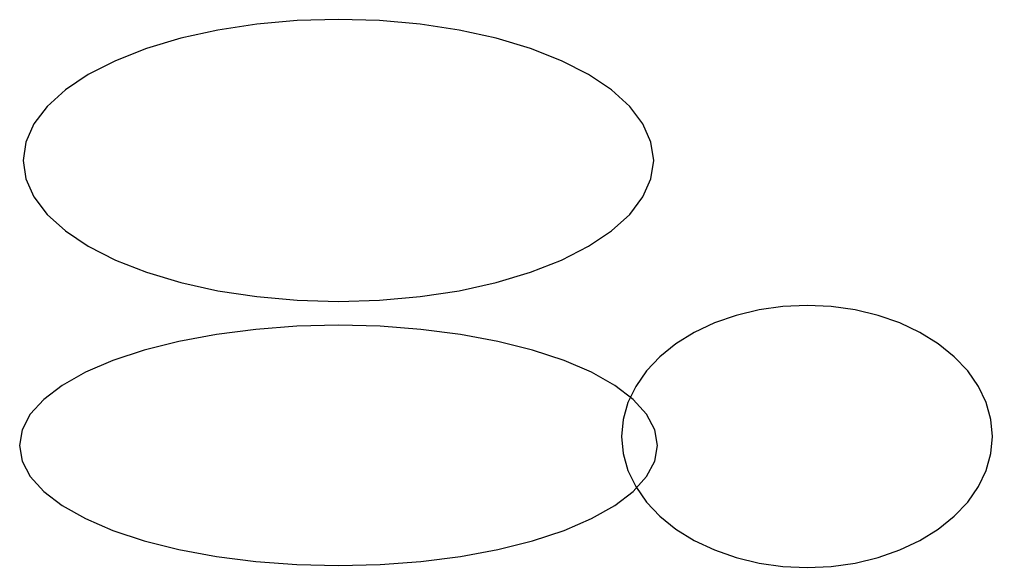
# Model space of a CAD drawing. Extents: x -1 to 217, y -22 to 302.
# Drawn here: x 151.706 to 154.017, y 192.58 to 193.883 of the extents above; entities that cross this region are included whole.
import ezdxf

# ---------------------------------------------------------------- set-up
doc = ezdxf.new("R2010")
doc.units = 0

msp = doc.modelspace()

# ---------------------------------------------------------------- linework, layer by layer
at = {"layer": 'ELLIPSES'}
for p, q in [((152.2697, 193.8717), (152.1769, 193.8576)), ((152.3657, 193.8802), (152.2697, 193.8717)), ((152.4635, 193.8831), (152.3657, 193.8802)), ((152.5613, 193.8802), (152.4635, 193.8831)), ((152.6573, 193.8717), (152.5613, 193.8802)), ((152.7501, 193.8576), (152.6573, 193.8717)), ((152.1769, 193.8576), (152.089, 193.8382)), ((152.838, 193.8382), (152.7501, 193.8576)), ((152.089, 193.8382), (152.0076, 193.8138)), ((152.9194, 193.8138), (152.838, 193.8382)), ((152.0076, 193.8138), (151.9339, 193.7849)), ((152.9931, 193.7849), (152.9194, 193.8138)), ((151.9339, 193.7849), (151.8693, 193.752)), ((153.0577, 193.752), (152.9931, 193.7849)), ((151.8693, 193.752), (151.8149, 193.7155)), ((153.1121, 193.7155), (153.0577, 193.752)), ((151.8149, 193.7155), (151.7716, 193.6762)), ((153.1554, 193.6762), (153.1121, 193.7155)), ((151.7716, 193.6762), (151.7401, 193.6347)), ((153.1869, 193.6347), (153.1554, 193.6762)), ((151.7401, 193.6347), (151.721, 193.5917)), ((153.206, 193.5917), (153.1869, 193.6347)), ((151.721, 193.5917), (151.7146, 193.548)), ((153.2124, 193.548), (153.206, 193.5917)), ((151.7146, 193.548), (151.721, 193.5043)), ((153.206, 193.5043), (153.2124, 193.548)), ((151.721, 193.5043), (151.7401, 193.4613)), ((153.1869, 193.4613), (153.206, 193.5043)), ((151.7401, 193.4613), (151.7716, 193.4198)), ((153.1554, 193.4198), (153.1869, 193.4613)), ((151.7716, 193.4198), (151.8149, 193.3805)), ((153.1121, 193.3805), (153.1554, 193.4198)), ((151.8149, 193.3805), (151.8693, 193.344)), ((153.0577, 193.344), (153.1121, 193.3805)), ((151.8693, 193.344), (151.9339, 193.3111)), ((152.9931, 193.3111), (153.0577, 193.344)), ((151.9339, 193.3111), (152.0076, 193.2822)), ((152.9194, 193.2822), (152.9931, 193.3111)), ((152.0076, 193.2822), (152.089, 193.2578)), ((152.838, 193.2578), (152.9194, 193.2822)), ((152.089, 193.2578), (152.1769, 193.2384)), ((152.1769, 193.2384), (152.2697, 193.2243)), ((152.6573, 193.2243), (152.7501, 193.2384)), ((152.7501, 193.2384), (152.838, 193.2578)), ((152.2697, 193.2243), (152.3657, 193.2158)), ((152.3657, 193.2158), (152.4635, 193.2129)), ((152.4635, 193.2129), (152.5613, 193.2158)), ((152.5613, 193.2158), (152.6573, 193.2243)), ((153.4628, 193.1927), (153.4082, 193.1796)), ((153.5193, 193.2006), (153.4628, 193.1927)), ((153.5768, 193.2033), (153.5193, 193.2006)), ((153.6343, 193.2006), (153.5768, 193.2033)), ((153.6909, 193.1927), (153.6343, 193.2006)), ((153.7454, 193.1796), (153.6909, 193.1927)), ((153.4082, 193.1796), (153.3565, 193.1616)), ((153.7971, 193.1616), (153.7454, 193.1796)), ((152.2674, 193.1465), (152.1735, 193.1345)), ((152.3646, 193.1538), (152.2674, 193.1465)), ((152.4635, 193.1562), (152.3646, 193.1538)), ((152.5624, 193.1538), (152.4635, 193.1562)), ((152.6596, 193.1465), (152.5624, 193.1538)), ((152.7535, 193.1345), (152.6596, 193.1465)), ((153.3565, 193.1616), (153.3086, 193.1389)), ((153.845, 193.1389), (153.7971, 193.1616)), ((152.1735, 193.1345), (152.0846, 193.118)), ((152.8424, 193.118), (152.7535, 193.1345)), ((153.3086, 193.1389), (153.2653, 193.1121)), ((153.8884, 193.1121), (153.845, 193.1389)), ((152.0846, 193.118), (152.0022, 193.0972)), ((152.9248, 193.0972), (152.8424, 193.118)), ((153.2653, 193.1121), (153.2273, 193.0814)), ((153.9264, 193.0814), (153.8884, 193.1121)), ((152.0022, 193.0972), (151.9276, 193.0726)), ((152.9994, 193.0726), (152.9248, 193.0972)), ((153.2273, 193.0814), (153.1952, 193.0476)), ((153.9584, 193.0476), (153.9264, 193.0814)), ((151.9276, 193.0726), (151.8623, 193.0445)), ((153.0647, 193.0445), (152.9994, 193.0726)), ((151.8623, 193.0445), (151.8072, 193.0134)), ((153.1198, 193.0134), (153.0647, 193.0445)), ((153.1952, 193.0476), (153.1698, 193.011)), ((153.9839, 193.011), (153.9584, 193.0476)), ((151.8072, 193.0134), (151.7634, 192.9799)), ((153.1636, 192.9799), (153.1198, 193.0134)), ((153.1698, 193.011), (153.1512, 192.9724)), ((154.0024, 192.9724), (153.9839, 193.011)), ((151.7634, 192.9799), (151.7315, 192.9446)), ((153.1512, 192.9724), (153.14, 192.9325)), ((153.1955, 192.9446), (153.1636, 192.9799)), ((154.0136, 192.9325), (154.0024, 192.9724)), ((151.7315, 192.9446), (151.7122, 192.9079)), ((153.2148, 192.9079), (153.1955, 192.9446)), ((153.14, 192.9325), (153.1362, 192.8918)), ((154.0174, 192.8918), (154.0136, 192.9325)), ((151.7122, 192.9079), (151.7057, 192.8707)), ((153.1362, 192.8918), (153.14, 192.8512)), ((153.2213, 192.8707), (153.2148, 192.9079)), ((154.0136, 192.8512), (154.0174, 192.8918)), ((151.7057, 192.8707), (151.7122, 192.8334)), ((153.2148, 192.8334), (153.2213, 192.8707)), ((153.14, 192.8512), (153.1512, 192.8112)), ((154.0024, 192.8112), (154.0136, 192.8512)), ((151.7122, 192.8334), (151.7315, 192.7968)), ((153.1955, 192.7968), (153.2148, 192.8334)), ((153.1512, 192.8112), (153.1698, 192.7726)), ((153.9839, 192.7726), (154.0024, 192.8112)), ((151.7315, 192.7968), (151.7634, 192.7614)), ((153.1636, 192.7614), (153.1955, 192.7968)), ((151.7634, 192.7614), (151.8072, 192.7279)), ((153.1198, 192.7279), (153.1636, 192.7614)), ((153.1698, 192.7726), (153.1952, 192.7361)), ((153.9584, 192.7361), (153.9839, 192.7726)), ((153.1952, 192.7361), (153.2273, 192.7022)), ((153.9264, 192.7022), (153.9584, 192.7361)), ((151.8072, 192.7279), (151.8623, 192.6968)), ((153.0647, 192.6968), (153.1198, 192.7279)), ((151.8623, 192.6968), (151.9276, 192.6688)), ((152.9994, 192.6688), (153.0647, 192.6968)), ((153.2273, 192.7022), (153.2653, 192.6716)), ((153.8884, 192.6716), (153.9264, 192.7022)), ((151.9276, 192.6688), (152.0022, 192.6441)), ((152.9248, 192.6441), (152.9994, 192.6688)), ((153.2653, 192.6716), (153.3086, 192.6447)), ((153.845, 192.6447), (153.8884, 192.6716)), ((152.0022, 192.6441), (152.0846, 192.6234)), ((152.8424, 192.6234), (152.9248, 192.6441)), ((153.3086, 192.6447), (153.3565, 192.6221)), ((153.7971, 192.6221), (153.845, 192.6447)), ((152.0846, 192.6234), (152.1735, 192.6069)), ((152.7535, 192.6069), (152.8424, 192.6234)), ((153.3565, 192.6221), (153.4082, 192.6041)), ((153.7454, 192.6041), (153.7971, 192.6221)), ((152.1735, 192.6069), (152.2674, 192.5948)), ((152.2674, 192.5948), (152.3646, 192.5876)), ((152.5624, 192.5876), (152.6596, 192.5948)), ((152.6596, 192.5948), (152.7535, 192.6069)), ((153.4082, 192.6041), (153.4628, 192.591)), ((153.4628, 192.591), (153.5193, 192.583)), ((153.6343, 192.583), (153.6909, 192.591)), ((153.6909, 192.591), (153.7454, 192.6041)), ((152.3646, 192.5876), (152.4635, 192.5851)), ((152.4635, 192.5851), (152.5624, 192.5876)), ((153.5193, 192.583), (153.5768, 192.5804)), ((153.5768, 192.5804), (153.6343, 192.583))]:
    msp.add_line(p, q, dxfattribs=at)

doc.saveas('drawing.dxf')
